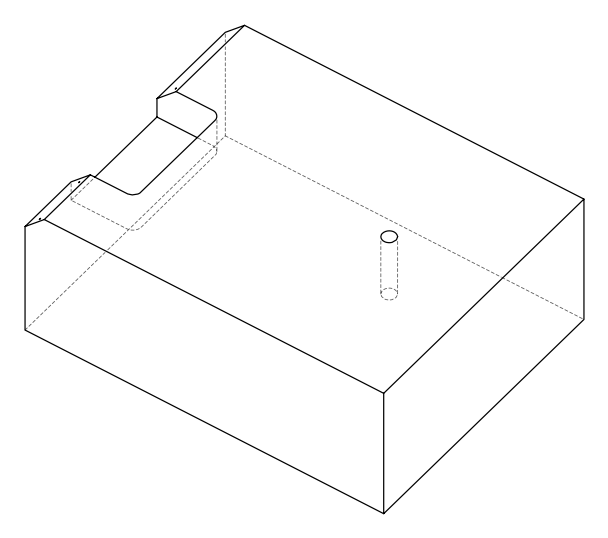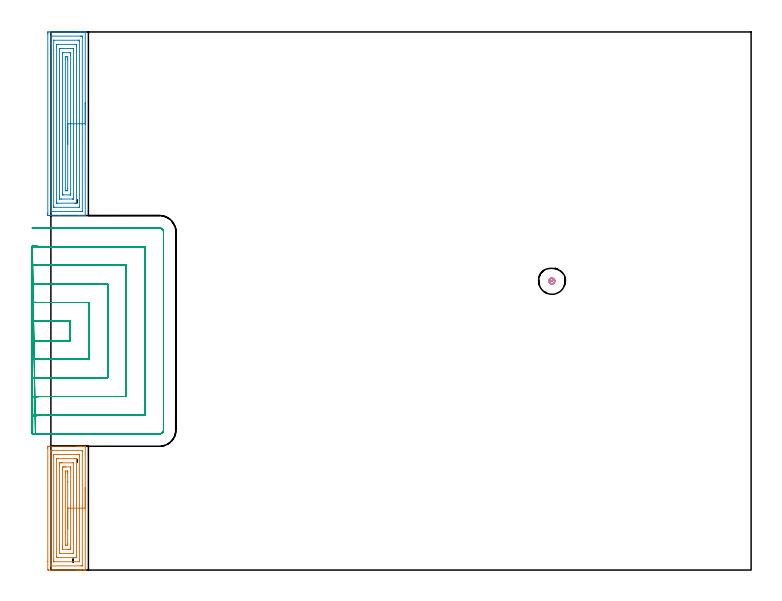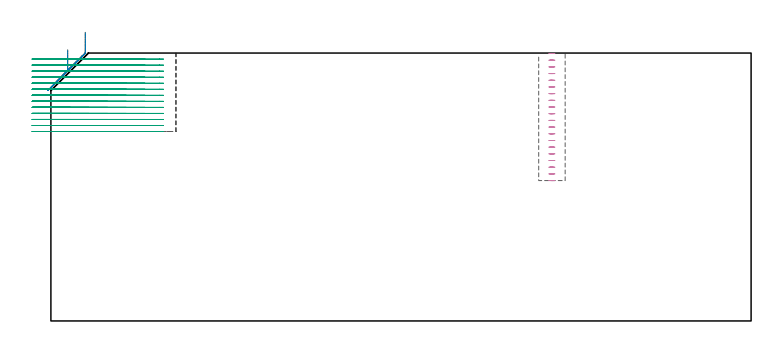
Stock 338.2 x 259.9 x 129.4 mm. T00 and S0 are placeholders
(PLAN: 4 operations, 2 tool changes, 46.3 min)
(1 AREA_MILL | FG_CHAMFER_SURFACE | UGT0205_001 | 3.61 min | 11053 mm3)
(2 AREA_MILL_1 | FG_CHAMFER_SURFACE_1 | UGT0205_001 | 5.23 min | 15787 mm3)
(3 MILL_SLOT | SLOT_PARTIAL_RECTANGULAR | NXT0201_011 | Follow Part, ap 3, ae 75% | 36.37 min | 251502 mm3)
(4 MILL_BLIND_HOLE_FROM_SOLID_MATERIAL | STEP1POCKET | NXT0201_010 | Spiral | 1.08 min | 7944 mm3)
(TOOL UGT0205_001 | Chamfer Mill 20 x 3 x 45 deg. | D20 FL50 Z2)
(TOOL NXT0201_011 | ENDMILL 12mm [2P460-1200-NA 1630] | D12 FL38 Z6)
(TOOL NXT0201_010 | ENDMILL 10mm [2P460-1000-NA 1630] | D10 FL30 Z6)
(OP 1 AREA_MILL)
G17 G21 G94 G90
T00 M6
G54
G17 G0 G90 X16.6 Y39.9 S1061 M3
G43 Z139.4 H0
G94 G1 Y39.862 Z138.528 F250.
Y39.748 Z137.663
Y39.559 Z136.812
Y39.297 Z135.98
Y38.963 Z135.174
Y38.56 Z134.4
Y38.092 Z133.664
Y37.56 Z132.972
Y36.971 Z132.329
Y36.328 Z131.739
Y35.636 Z131.208
Y34.9 Z130.74
Y34.126 Z130.337
Y33.32 Z130.003
Y32.488 Z129.741
Y31.637 Z129.552
Y30.772 Z129.438
Y29.9 Z129.4
Y0.114
X16.597 Y0.01 Z129.389
X16.566 Y0.007 Z129.358
X16.299 Y0. Z129.097
X15.701 Z128.5
X14.691 Z127.49
X14.233 Z127.029
X14.004 Z126.801
X13.342 Z126.139
X13.112 Z125.91
X12.451 Z125.244
X1.222 Z114.019
X-1.146 Z111.651
X-1.247 Y0.001 Z111.55
X-1.491 Y0.01 Z111.305
X-1.499 Y0.253 Z111.299
X-1.5 Y4.207 Z111.3
Y58.936
X-1.498 Y59.241 Z111.302
X-1.491 Y59.793 Z111.305
X-1.471 Y59.797 Z111.325
X-0.915 Y59.8 Z111.882
X12.451 Z125.244
X13.112 Z125.91
X13.342 Z126.139
X14.004 Z126.801
X14.233 Z127.029
X14.691 Z127.49
X15.556 Z128.355
X16.015 Z128.813
X16.299 Z129.098
X16.566 Y59.793 Z129.358
X16.597 Y59.79 Z129.389
X16.6 Y59.686 Z129.4
Y29.9
X15.186 Z127.986
X15.185 Y2.275 Z127.985
X15.179 Y2.015 Z127.979
X15.164 Y2.01 Z127.964
X15.124 Y2.007 Z127.924
X14.57 Y2.001 Z127.37
X0.314 Z113.114
X-0.024 Y2.005 Z112.776
X-0.071 Y2.008 Z112.729
X-0.079 Y2.01 Z112.721
X-0.082 Y2.069 Z112.718
X-0.084 Y2.151 Z112.716
X-0.086 Y2.399 Z112.714
Y57.525
X-0.079 Y57.786 Z112.721
X-0.064 Y57.79 Z112.736
X-0.024 Y57.793 Z112.776
X0.53 Y57.799 Z113.33
X14.786 Z127.586
X15.124 Y57.795 Z127.924
X15.17 Y57.792 Z127.97
X15.179 Y57.789 Z127.979
X15.182 Y57.731 Z127.982
X15.184 Y57.649 Z127.984
X15.185 Y57.525 Z127.985
X15.186 Y57.463 Z127.986
Y29.9
X13.771 Z126.571
Y5.005
X13.77 Y4.577 Z126.57
X13.766 Y4.115 Z126.566
X13.765 Y4.018 Z126.565
X13.573 Y4.006 Z126.373
X13.456 Y4.001 Z126.256
X1.643 Z114.443
X1.412 Y4.006 Z114.212
X1.348 Y4.01 Z114.148
X1.335 Y4.022 Z114.135
X1.332 Y4.055 Z114.132
X1.33 Y4.115 Z114.13
X1.329 Y4.544 Z114.129
X1.328 Y5.005 Z114.128
X1.329 Y54.796 Z114.129
X1.33 Y55.223 Z114.13
X1.333 Y55.685 Z114.133
X1.335 Y55.782 Z114.135
X1.527 Y55.794 Z114.327
X1.644 Y55.799 Z114.444
X13.457 Z126.257
X13.688 Y55.794 Z126.488
X13.752 Y55.79 Z126.552
X13.765 Y55.778 Z126.565
X13.768 Y55.745 Z126.568
X13.77 Y55.685 Z126.57
X13.771 Y55.256 Z126.571
Y54.796
Y29.9
X12.357 Z125.157
Y6.783
X12.337 Y6.007 Z125.137
X11.56 Y6. Z124.36
X3.434 Z116.234
X2.76 Y6.01 Z115.56
X2.743 Y6.689 Z115.543
Y53.017
X2.763 Y53.793 Z115.563
X3.54 Y53.8 Z116.34
X11.666 Z124.466
X12.34 Y53.79 Z125.14
X12.357 Y53.111 Z125.157
Y29.9
X10.943 Z123.743
Y9.176
X10.942 Y8.561 Z123.742
X10.94 Y8.29 Z123.74
X10.936 Y8.023 Z123.736
X10.669 Y8.01 Z123.469
X10.337 Y8.003 Z123.137
X9.778 Y8.001 Z122.578
X9.449 Y8. Z122.249
X4.431 Y8.001 Z117.231
X4.244 Y8.004 Z117.044
X4.177 Y8.007 Z116.977
X4.164 Y8.01 Z116.964
X4.162 Y8.039 Z116.962
X4.159 Y8.104 Z116.959
X4.157 Y8.287 Z116.957
Y8.561
Y50.624
X4.158 Y51.239 Z116.958
X4.16 Y51.51 Z116.96
X4.164 Y51.777 Z116.964
X4.431 Y51.79 Z117.231
X4.763 Y51.797 Z117.563
X5.322 Y51.8 Z118.122
X5.651 Z118.451
X10.669 Y51.799 Z123.469
X10.856 Y51.796 Z123.656
X10.923 Y51.792 Z123.723
X10.936 Y51.79 Z123.736
X10.938 Y51.761 Z123.738
X10.941 Y51.695 Z123.741
X10.942 Y51.513 Z123.742
X10.943 Y51.239 Z123.743
Y29.9
X9.529 Z122.329
Y11.228
X9.528 Y10.589 Z122.328
X9.526 Y10.339 Z122.326
X9.522 Y10.028 Z122.322
X9.218 Y10.009 Z122.018
X8.886 Y10.004 Z121.686
X8.335 Y10. Z121.135
X7.995 Z120.795
X5.661 Y10.002 Z118.461
X5.595 Y10.007 Z118.395
X5.585 Y10.009 Z118.385
X5.578 Y10.025 Z118.378
X5.575 Y10.087 Z118.375
X5.573 Y10.339 Z118.373
X5.571 Y10.98 Z118.371
Y11.228
Y48.572
X5.572 Y49.211 Z118.372
X5.574 Y49.461 Z118.374
X5.578 Y49.772 Z118.378
X5.882 Y49.791 Z118.682
X6.213 Y49.796 Z119.013
X6.765 Y49.8 Z119.565
X7.104 Z119.904
X9.439 Y49.799 Z122.239
X9.505 Y49.793 Z122.305
X9.515 Y49.791 Z122.315
X9.522 Y49.775 Z122.322
X9.525 Y49.713 Z122.325
X9.527 Y49.461 Z122.327
X9.529 Y48.82 Z122.329
Y48.572
Y29.9
X8.115 Z120.915
X8.114 Y12.888 Z120.914
X8.109 Y12.118 Z120.909
X8.106 Y12.007 Z120.906
X7.995 Y12.005 Z120.795
X7.222 Y12.001 Z120.022
X7.104 Y12.004 Z119.904
X6.994 Y12.01 Z119.794
X6.989 Y12.118 Z119.789
X6.986 Y12.235 Z119.786
X6.985 Y18.008 Z119.785
X6.986 Y46.912 Z119.786
X6.991 Y47.683 Z119.791
X6.994 Y47.793 Z119.794
X7.104 Y47.795 Z119.904
X7.878 Y47.799 Z120.678
X7.995 Y47.796 Z120.795
X8.106 Y47.79 Z120.906
X8.111 Y47.683 Z120.911
X8.114 Y47.565 Z120.914
X8.115 Y46.793 Z120.915
Y42.57
Y29.9
Y29.028 Z120.953
Y28.164 Z121.066
Y27.312 Z121.255
Y26.48 Z121.518
Y25.674 Z121.851
Y24.9 Z122.254
Y24.164 Z122.723
Y23.472 Z123.254
Y22.829 Z123.843
Y22.24 Z124.487
Y21.709 Z125.179
Y21.24 Z125.915
Y20.837 Z126.688
Y20.503 Z127.494
Y20.241 Z128.326
Y20.052 Z129.178
Y19.938 Z130.043
Y19.9 Z130.915
G0 Z139.4
M5
M2
(OP 2 AREA_MILL_1)
G17 G21 G94 G90
T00 M6
G54
G17 G0 G90 X16.6 Y225.55 S1061 M3
G43 Z139.4 H0
G94 G1 Y225.512 Z138.528 F250.
Y225.398 Z137.663
Y225.209 Z136.812
Y224.947 Z135.98
Y224.613 Z135.174
Y224.21 Z134.4
Y223.741 Z133.664
Y223.21 Z132.972
Y222.621 Z132.329
Y221.978 Z131.739
Y221.286 Z131.208
Y220.55 Z130.74
Y219.776 Z130.337
Y218.97 Z130.003
Y218.138 Z129.741
Y217.286 Z129.552
Y216.422 Z129.438
Y215.55 Z129.4
Y171.362
X16.597 Y171.21 Z129.388
X16.551 Y171.207 Z129.343
X16.174 Y171.2 Z128.974
X15.772 Z128.571
X15.124 Z127.919
X13.909 Z126.706
X13.342 Z126.136
X3.844 Z116.641
X-0.307 Z112.49
X-0.915 Y171.201 Z111.883
X-1.145 Y171.202 Z111.652
X-1.492 Y171.207 Z111.306
X-1.493 Y171.229 Z111.304
X-1.498 Y171.809 Z111.302
X-1.5 Y172.395 Z111.3
Y258.985
X-1.499 Y259.291 Z111.301
X-1.493 Y259.871 Z111.304
X-1.492 Y259.893 Z111.306
X-0.915 Y259.9 Z111.883
X12.734 Z125.529
X13.342 Z126.136
X13.909 Z126.706
X14.233 Z127.029
X14.8 Z127.596
X15.124 Z127.919
X15.772 Z128.571
X16.174 Z128.974
X16.551 Y259.893 Z129.343
X16.597 Y259.89 Z129.388
X16.6 Y259.737 Z129.4
Y215.55
X15.186 Z127.986
X15.185 Y173.47 Z127.985
X15.184 Y173.345 Z127.984
X15.181 Y173.263 Z127.981
X15.178 Y173.208 Z127.978
X15.172 Y173.207 Z127.972
X15.124 Y173.204 Z127.924
X14.626 Y173.2 Z127.426
X0.867 Z113.667
X0.368 Y173.201 Z113.168
X-0.024 Y173.208 Z112.776
X-0.073 Y173.21 Z112.727
X-0.081 Y173.408 Z112.719
X-0.084 Y173.532 Z112.716
X-0.085 Y173.594 Z112.715
X-0.086 Y173.656 Z112.714
Y257.631
X-0.084 Y257.755 Z112.716
X-0.081 Y257.838 Z112.719
X-0.078 Y257.892 Z112.722
X-0.072 Y257.893 Z112.728
X-0.024 Y257.896 Z112.776
X0.474 Y257.9 Z113.274
X14.233 Z127.033
X14.732 Y257.898 Z127.532
X15.124 Y257.892 Z127.924
X15.173 Y257.89 Z127.973
X15.181 Y257.692 Z127.981
X15.184 Y257.568 Z127.984
X15.185 Y257.506 Z127.985
X15.186 Y257.444 Z127.986
Y215.55
X13.771 Z126.571
Y175.379
X13.77 Y175.272 Z126.57
X13.767 Y175.22 Z126.567
X13.766 Y175.213 Z126.566
X13.75 Y175.209 Z126.55
X13.7 Y175.204 Z126.5
X13.52 Y175.2 Z126.32
X1.758 Z114.558
X1.579 Y175.202 Z114.379
X1.46 Y175.205 Z114.26
X1.366 Y175.21 Z114.166
X1.335 Y175.219 Z114.135
X1.334 Y175.237 Z114.134
X1.331 Y175.379 Z114.131
X1.329 Y175.81 Z114.129
Y255.721
X1.33 Y255.828 Z114.13
X1.333 Y255.88 Z114.133
X1.334 Y255.887 Z114.134
X1.35 Y255.891 Z114.15
X1.401 Y255.896 Z114.201
X1.58 Y255.9 Z114.38
X13.342 Z126.142
X13.521 Y255.898 Z126.321
X13.64 Y255.895 Z126.44
X13.734 Y255.89 Z126.534
X13.765 Y255.881 Z126.565
X13.766 Y255.863 Z126.566
X13.769 Y255.721 Z126.569
X13.771 Y255.29 Z126.571
Y215.55
X12.357 Z125.157
Y178.057
X12.352 Y177.263 Z125.152
X12.35 Y177.214 Z125.15
X12.308 Y177.21 Z125.108
X12.201 Y177.205 Z125.001
X11.987 Y177.202 Z124.787
X11.56 Y177.2 Z124.36
X3.097 Y177.201 Z115.897
X2.894 Y177.204 Z115.694
X2.792 Y177.208 Z115.592
X2.75 Y177.212 Z115.55
X2.743 Y178.057 Z115.543
Y253.043
X2.748 Y253.837 Z115.548
X2.749 Y253.886 Z115.549
X2.792 Y253.89 Z115.592
X2.899 Y253.895 Z115.699
X3.113 Y253.898 Z115.913
X3.54 Y253.9 Z116.34
X12.003 Y253.899 Z124.803
X12.206 Y253.896 Z125.006
X12.308 Y253.892 Z125.108
X12.35 Y253.888 Z125.15
X12.357 Y253.043 Z125.157
Y215.55
X10.943 Z123.743
Y179.843
X10.942 Y179.569 Z123.742
X10.938 Y179.293 Z123.738
X10.936 Y179.222 Z123.736
X10.908 Y179.21 Z123.708
X10.829 Y179.206 Z123.629
X10.669 Y179.202 Z123.469
X10.419 Y179.2 Z123.219
X5.073 Z117.873
X4.431 Y179.202 Z117.231
X4.177 Y179.205 Z116.977
X4.163 Y179.216 Z116.963
X4.161 Y179.221 Z116.961
X4.158 Y179.843 Z116.958
X4.157 Y180.118 Z116.957
Y251.257
X4.158 Y251.531 Z116.958
X4.162 Y251.807 Z116.962
X4.164 Y251.878 Z116.964
X4.192 Y251.89 Z116.992
X4.271 Y251.894 Z117.071
X4.431 Y251.898 Z117.231
X4.681 Y251.9 Z117.481
X10.027 Z122.827
X10.669 Y251.898 Z123.469
X10.923 Y251.894 Z123.723
X10.937 Y251.884 Z123.737
X10.939 Y251.879 Z123.739
X10.942 Y251.257 Z123.742
X10.943 Y250.982 Z123.743
Y215.55
X9.529 Z122.329
X9.528 Y181.628 Z122.328
X9.526 Y181.306 Z122.326
X9.524 Y181.227 Z122.324
X9.523 Y181.214 Z122.323
X9.507 Y181.21 Z122.307
X9.456 Y181.205 Z122.256
X9.313 Y181.201 Z122.113
X6.213 Y181.2 Z119.013
X5.747 Y181.202 Z118.547
X5.607 Y181.209 Z118.407
X5.578 Y181.212 Z118.378
X5.576 Y181.262 Z118.376
X5.573 Y181.377 Z118.373
X5.572 Y181.628 Z118.372
X5.571 Y182.272 Z118.371
X5.572 Y249.472 Z118.372
X5.574 Y249.794 Z118.374
X5.576 Y249.873 Z118.376
X5.577 Y249.886 Z118.377
X5.593 Y249.89 Z118.393
X5.644 Y249.895 Z118.444
X5.787 Y249.899 Z118.587
X8.887 Z121.687
X9.353 Y249.898 Z122.153
X9.493 Y249.891 Z122.293
X9.522 Y249.888 Z122.322
X9.524 Y249.838 Z122.324
X9.527 Y249.723 Z122.327
X9.528 Y249.472 Z122.328
X9.529 Y248.828 Z122.329
Y215.55
X8.115 Z120.915
X8.114 Y184.187 Z120.914
X8.11 Y183.413 Z120.91
X8.108 Y183.301 Z120.908
X8.096 Y183.21 Z120.896
X7.996 Y183.208 Z120.796
X7.316 Y183.202 Z120.116
X7.104 Y183.207 Z119.904
X7.034 Y183.21 Z119.834
X6.992 Y183.223 Z119.792
X6.99 Y183.294 Z119.79
X6.987 Y183.413 Z119.787
X6.986 Y183.532 Z119.786
Y246.913
X6.99 Y247.686 Z119.79
X6.992 Y247.8 Z119.792
X7.004 Y247.89 Z119.804
X7.104 Y247.892 Z119.904
X7.784 Y247.898 Z120.584
X7.996 Y247.893 Z120.796
X8.066 Y247.89 Z120.866
X8.108 Y247.877 Z120.908
X8.11 Y247.805 Z120.91
X8.113 Y247.686 Z120.913
X8.114 Y247.568 Z120.914
X8.115 Y246.794 Z120.915
Y215.55
Y214.678 Z120.953
Y213.813 Z121.067
Y212.962 Z121.255
Y212.13 Z121.518
Y211.324 Z121.852
Y210.55 Z122.254
Y209.814 Z122.723
Y209.122 Z123.254
Y208.479 Z123.844
Y207.89 Z124.487
Y207.358 Z125.179
Y206.89 Z125.915
Y206.487 Z126.688
Y206.153 Z127.494
Y205.891 Z128.326
Y205.702 Z129.178
Y205.588 Z130.043
Y205.55 Z130.915
G0 Z139.4
M5
M2
(OP 3 MILL_SLOT)
G17 G21 G94 G90
T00 M6
G54
G17 G0 G90 X-8.998 Y110.672 S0 M3
G43 Z139.4 H1
Z126.485
G94 G1 X-6. Y110.774 F250.
G2 X-4.472 Y110.8 R45. F500.
G1 X9.4
Y120.2
X-4.472
G2 X-6. Y120.226 R45.
G1 X-8.998 Y120.328 F250.
X-8.997 Y101.64
X-6. Y101.768
G2 X-4.472 Y101.8 R36. F500.
G1 X18.4
Y129.2
X-4.472
G2 X-6. Y129.232 R36.
G1 X-8.997 Y129.36 F250.
X-8.995 Y92.587
X-6. Y92.757
G2 X-4.472 Y92.8 R27. F500.
G1 X27.4
Y138.2
X-4.472
G2 X-6. Y138.243 R27.
G1 X-8.995 Y138.413 F250.
X-8.989 Y83.48
X-6. Y83.735
G2 X-4.472 Y83.8 R18. F500.
G1 X36.4
Y147.2
X-4.472
G2 X-6. Y147.265 R18.
G1 X-8.989 Y147.52 F250.
X-8.956 Y74.16
X-6. Y74.669
G2 X-4.472 Y74.8 R9. F500.
G1 X45.4
Y156.2
X-4.472
G2 X-6. Y156.331 R9.
G1 X-8.956 Y156.84 F250.
X-7.472 Y65.8
X-4.472
X52.5 F500.
G3 X54.4 Y67.7 R1.9
G1 Y163.3
G3 X52.5 Y165.2 R1.9
G1 X-4.472
X-7.472 F250.
G0 X-8.998 Y110.672 Z123.569
G1 X-6. Y110.774
G2 X-4.472 Y110.8 R45. F500.
G1 X9.4
Y120.2
X-4.472
G2 X-6. Y120.226 R45.
G1 X-8.998 Y120.328 F250.
X-8.997 Y101.64
X-6. Y101.768
G2 X-4.472 Y101.8 R36. F500.
G1 X18.4
Y129.2
X-4.472
G2 X-6. Y129.232 R36.
G1 X-8.997 Y129.36 F250.
X-8.995 Y92.587
X-6. Y92.757
G2 X-4.472 Y92.8 R27. F500.
G1 X27.4
Y138.2
X-4.472
G2 X-6. Y138.243 R27.
G1 X-8.995 Y138.413 F250.
X-8.989 Y83.48
X-6. Y83.735
G2 X-4.472 Y83.8 R18. F500.
G1 X36.4
Y147.2
X-4.472
G2 X-6. Y147.265 R18.
G1 X-8.989 Y147.52 F250.
X-8.956 Y74.16
X-6. Y74.669
G2 X-4.472 Y74.8 R9. F500.
G1 X45.4
Y156.2
X-4.472
G2 X-6. Y156.331 R9.
G1 X-8.956 Y156.84 F250.
X-7.472 Y65.8
X-4.472
X52.5 F500.
G3 X54.4 Y67.7 R1.9
G1 Y163.3
G3 X52.5 Y165.2 R1.9
G1 X-4.472
X-7.472 F250.
G0 X-8.998 Y110.673 Z120.654
G1 X-6. Y110.774
G2 X-4.476 Y110.8 R45. F500.
G1 X9.4
Y120.2
X-4.477
G2 X-6. Y120.226 R45.
G1 X-8.998 Y120.327 F250.
X-8.997 Y101.641
X-6. Y101.768
G2 X-4.476 Y101.8 R36. F500.
G1 X18.4
Y129.2
X-4.477
G2 X-6. Y129.232 R36.
G1 X-8.997 Y129.359 F250.
X-8.995 Y92.588
X-6. Y92.757
G2 X-4.476 Y92.8 R27. F500.
G1 X27.4
Y138.2
X-4.477
G2 X-6. Y138.243 R27.
G1 X-8.995 Y138.412 F250.
X-8.989 Y83.481
X-6. Y83.735
G2 X-4.476 Y83.8 R18. F500.
G1 X36.4
Y147.2
X-4.477
G2 X-6. Y147.265 R18.
G1 X-8.989 Y147.518 F250.
X-8.957 Y74.162
X-6. Y74.67
G2 X-4.476 Y74.8 R9. F500.
G1 X45.4
Y156.2
X-4.477
G2 X-6. Y156.33 R9.
G1 X-8.957 Y156.838 F250.
X-7.476 Y65.8
X-4.476
X52.5 F500.
G3 X54.4 Y67.7 R1.9
G1 Y163.3
G3 X52.5 Y165.2 R1.9
G1 X-4.477
X-7.477 F250.
G0 X-9. Y110.781 Z117.738
G1 X-6. Y110.799
X-5.722 Y110.8 F500.
X9.4
Y120.2
X-5.722
X-6. Y120.201
X-9. Y120.219 F250.
Y101.776
X-6. Y101.799
G2 X-5.722 Y101.8 R36. F500.
G1 X18.4
Y129.2
X-5.722
G2 X-6. Y129.201 R36.
G1 X-9. Y129.224 F250.
Y92.768
X-6. Y92.799
G2 X-5.722 Y92.8 R27. F500.
G1 X27.4
Y138.2
X-5.722
G2 X-6. Y138.201 R27.
G1 X-9. Y138.232 F250.
Y83.752
X-6. Y83.798
G2 X-5.722 Y83.8 R18. F500.
G1 X36.4
Y147.2
X-5.722
G2 X-6. Y147.202 R18.
G1 X-9. Y147.248 F250.
X-8.999 Y74.703
X-6. Y74.796
G2 X-5.722 Y74.8 R9. F500.
G1 X45.4
Y156.2
X-5.722
G2 X-6. Y156.204 R9.
G1 X-8.999 Y156.297 F250.
X-8.722 Y65.8
X-5.722
X52.5 F500.
G3 X54.4 Y67.7 R1.9
G1 Y163.3
G3 X52.5 Y165.2 R1.9
G1 X-5.722
X-8.722 F250.
G0 X-9. Y110.8 Z114.823
G1 X-6.
X9.4 F500.
Y120.2
X-6.
X-9. F250.
Y101.8
X-6.
X18.4 F500.
Y129.2
X-6.
X-9. F250.
Y92.8
X-6.
X27.4 F500.
Y138.2
X-6.
X-9. F250.
Y83.8
X-6.
X36.4 F500.
Y147.2
X-6.
X-9. F250.
Y74.8
X-6.
X45.4 F500.
Y156.2
X-6.
X-9. F250.
Y65.8
X-6.
X52.5 F500.
G3 X54.4 Y67.7 R1.9
G1 Y163.3
G3 X52.5 Y165.2 R1.9
G1 X-6.
X-9. F250.
G0 Y110.8 Z111.908
G1 X-6.
X9.4 F500.
Y120.2
X-6.
X-9. F250.
Y101.8
X-6.
X18.4 F500.
Y129.2
X-6.
X-9. F250.
Y92.8
X-6.
X27.4 F500.
Y138.2
X-6.
X-9. F250.
Y83.8
X-6.
X36.4 F500.
Y147.2
X-6.
X-9. F250.
Y74.8
X-6.
X45.4 F500.
Y156.2
X-6.
X-9. F250.
Y65.8
X-6.
X52.5 F500.
G3 X54.4 Y67.7 R1.9
G1 Y163.3
G3 X52.5 Y165.2 R1.9
G1 X-6.
X-9. F250.
G0 Y110.8 Z108.992
G1 X-6.
X9.4 F500.
Y120.2
X-6.
X-9. F250.
Y101.8
X-6.
X18.4 F500.
Y129.2
X-6.
X-9. F250.
Y92.8
X-6.
X27.4 F500.
Y138.2
X-6.
X-9. F250.
Y83.8
X-6.
X36.4 F500.
Y147.2
X-6.
X-9. F250.
Y74.8
X-6.
X45.4 F500.
Y156.2
X-6.
X-9. F250.
Y65.8
X-6.
X52.5 F500.
G3 X54.4 Y67.7 R1.9
G1 Y163.3
G3 X52.5 Y165.2 R1.9
G1 X-6.
X-9. F250.
G0 Y110.8 Z106.077
G1 X-6.
X9.4 F500.
Y120.2
X-6.
X-9. F250.
Y101.8
X-6.
X18.4 F500.
Y129.2
X-6.
X-9. F250.
Y92.8
X-6.
X27.4 F500.
Y138.2
X-6.
X-9. F250.
Y83.8
X-6.
X36.4 F500.
Y147.2
X-6.
X-9. F250.
Y74.8
X-6.
X45.4 F500.
Y156.2
X-6.
X-9. F250.
Y65.8
X-6.
X52.5 F500.
G3 X54.4 Y67.7 R1.9
G1 Y163.3
G3 X52.5 Y165.2 R1.9
G1 X-6.
X-9. F250.
G0 Y110.8 Z103.162
G1 X-6.
X9.4 F500.
Y120.2
X-6.
X-9. F250.
Y101.8
X-6.
X18.4 F500.
Y129.2
X-6.
X-9. F250.
Y92.8
X-6.
X27.4 F500.
Y138.2
X-6.
X-9. F250.
Y83.8
X-6.
X36.4 F500.
Y147.2
X-6.
X-9. F250.
Y74.8
X-6.
X45.4 F500.
Y156.2
X-6.
X-9. F250.
Y65.8
X-6.
X52.5 F500.
G3 X54.4 Y67.7 R1.9
G1 Y163.3
G3 X52.5 Y165.2 R1.9
G1 X-6.
X-9. F250.
G0 Y110.8 Z100.246
G1 X-6.
X9.4 F500.
Y120.2
X-6.
X-9. F250.
Y101.8
X-6.
X18.4 F500.
Y129.2
X-6.
X-9. F250.
Y92.8
X-6.
X27.4 F500.
Y138.2
X-6.
X-9. F250.
Y83.8
X-6.
X36.4 F500.
Y147.2
X-6.
X-9. F250.
Y74.8
X-6.
X45.4 F500.
Y156.2
X-6.
X-9. F250.
Y65.8
X-6.
X52.5 F500.
G3 X54.4 Y67.7 R1.9
G1 Y163.3
G3 X52.5 Y165.2 R1.9
G1 X-6.
X-9. F250.
G0 Y110.8 Z97.331
G1 X-6.
X9.4 F500.
Y120.2
X-6.
X-9. F250.
Y101.8
X-6.
X18.4 F500.
Y129.2
X-6.
X-9. F250.
Y92.8
X-6.
X27.4 F500.
Y138.2
X-6.
X-9. F250.
Y83.8
X-6.
X36.4 F500.
Y147.2
X-6.
X-9. F250.
Y74.8
X-6.
X45.4 F500.
Y156.2
X-6.
X-9. F250.
Y65.8
X-6.
X52.5 F500.
G3 X54.4 Y67.7 R1.9
G1 Y163.3
G3 X52.5 Y165.2 R1.9
G1 X-6.
X-9. F250.
G0 Y110.8 Z94.415
G1 X-6.
X9.4 F500.
Y120.2
X-6.
X-9. F250.
Y101.8
X-6.
X18.4 F500.
Y129.2
X-6.
X-9. F250.
Y92.8
X-6.
X27.4 F500.
Y138.2
X-6.
X-9. F250.
Y83.8
X-6.
X36.4 F500.
Y147.2
X-6.
X-9. F250.
Y74.8
X-6.
X45.4 F500.
Y156.2
X-6.
X-9. F250.
Y65.8
X-6.
X52.5 F500.
G3 X54.4 Y67.7 R1.9
G1 Y163.3
G3 X52.5 Y165.2 R1.9
G1 X-6.
X-9. F250.
G0 Y110.8 Z91.5
G1 X-6.
X9.4 F500.
Y120.2
X-6.
X-9. F250.
Y101.8
X-6.
X18.4 F500.
Y129.2
X-6.
X-9. F250.
Y92.8
X-6.
X27.4 F500.
Y138.2
X-6.
X-9. F250.
Y83.8
X-6.
X36.4 F500.
Y147.2
X-6.
X-9. F250.
Y74.8
X-6.
X45.4 F500.
Y156.2
X-6.
X-9. F250.
Y65.8
X-6.
X52.5 F500.
G3 X54.4 Y67.7 R1.9
G1 Y163.3
G3 X52.5 Y165.2 R1.9
G1 X-6.
X-9. F250.
G0 Z139.4
M5
M2
(OP 4 MILL_BLIND_HOLE_FROM_SOLID_MATERIAL)
G17 G21 G94 G90
T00 M6
G54
G17 G0 G90 X242. Y139.6 S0 M3
G43 Z139.4 H1
Z129.17
G94 G3 X242.634 Y140.366 R0.645 F250.
X241.738 Y140.975 R0.766
X240.625 Y139.338 R1.4
X241.738 Y140.975 R-1.4
X241.181 Y140.156 R0.7
X242. Y139.6 R0.7
G0 Z125.94
G3 X242.634 Y140.366 R0.645
X241.738 Y140.975 R0.766
X240.625 Y139.338 R1.4
X241.738 Y140.975 R-1.4
X241.181 Y140.156 R0.7
X242. Y139.6 R0.7
G0 Z122.71
G3 X242.634 Y140.366 R0.645
X241.738 Y140.975 R0.766
X240.625 Y139.338 R1.4
X241.738 Y140.975 R-1.4
X241.181 Y140.156 R0.7
X242. Y139.6 R0.7
G0 Z119.48
G3 X242.634 Y140.366 R0.645
X241.738 Y140.975 R0.766
X240.625 Y139.338 R1.4
X241.738 Y140.975 R-1.4
X241.181 Y140.156 R0.7
X242. Y139.6 R0.7
G0 Z116.25
G3 X242.634 Y140.366 R0.645
X241.738 Y140.975 R0.766
X240.625 Y139.338 R1.4
X241.738 Y140.975 R-1.4
X241.181 Y140.156 R0.7
X242. Y139.6 R0.7
G0 Z113.02
G3 X242.634 Y140.366 R0.645
X241.738 Y140.975 R0.766
X240.625 Y139.338 R1.4
X241.738 Y140.975 R-1.4
X241.181 Y140.156 R0.7
X242. Y139.6 R0.7
G0 Z109.79
G3 X242.634 Y140.366 R0.645
X241.738 Y140.975 R0.766
X240.625 Y139.338 R1.4
X241.738 Y140.975 R-1.4
X241.181 Y140.156 R0.7
X242. Y139.6 R0.7
G0 Z106.56
G3 X242.634 Y140.366 R0.645
X241.738 Y140.975 R0.766
X240.625 Y139.338 R1.4
X241.738 Y140.975 R-1.4
X241.181 Y140.156 R0.7
X242. Y139.6 R0.7
G0 Z103.33
G3 X242.634 Y140.366 R0.645
X241.738 Y140.975 R0.766
X240.625 Y139.338 R1.4
X241.738 Y140.975 R-1.4
X241.181 Y140.156 R0.7
X242. Y139.6 R0.7
G0 Z100.1
G3 X242.634 Y140.366 R0.645
X241.738 Y140.975 R0.766
X240.625 Y139.338 R1.4
X241.738 Y140.975 R-1.4
X241.181 Y140.156 R0.7
X242. Y139.6 R0.7
G0 Z96.87
G3 X242.634 Y140.366 R0.645
X241.738 Y140.975 R0.766
X240.625 Y139.338 R1.4
X241.738 Y140.975 R-1.4
X241.181 Y140.156 R0.7
X242. Y139.6 R0.7
G0 Z93.64
G3 X242.634 Y140.366 R0.645
X241.738 Y140.975 R0.766
X240.625 Y139.338 R1.4
X241.738 Y140.975 R-1.4
X241.181 Y140.156 R0.7
X242. Y139.6 R0.7
G0 Z90.41
G3 X242.634 Y140.366 R0.645
X241.738 Y140.975 R0.766
X240.625 Y139.338 R1.4
X241.738 Y140.975 R-1.4
X241.181 Y140.156 R0.7
X242. Y139.6 R0.7
G0 Z87.18
G3 X242.634 Y140.366 R0.645
X241.738 Y140.975 R0.766
X240.625 Y139.338 R1.4
X241.738 Y140.975 R-1.4
X241.181 Y140.156 R0.7
X242. Y139.6 R0.7
G0 Z83.95
G3 X242.634 Y140.366 R0.645
X241.738 Y140.975 R0.766
X240.625 Y139.338 R1.4
X241.738 Y140.975 R-1.4
X241.181 Y140.156 R0.7
X242. Y139.6 R0.7
G0 Z80.72
G3 X242.634 Y140.366 R0.645
X241.738 Y140.975 R0.766
X240.625 Y139.338 R1.4
X241.738 Y140.975 R-1.4
X241.181 Y140.156 R0.7
X242. Y139.6 R0.7
G0 Z77.49
G3 X242.634 Y140.366 R0.645
X241.738 Y140.975 R0.766
X240.625 Y139.338 R1.4
X241.738 Y140.975 R-1.4
X241.181 Y140.156 R0.7
X242. Y139.6 R0.7
G0 Z74.26
G3 X242.634 Y140.366 R0.645
X241.738 Y140.975 R0.766
X240.625 Y139.338 R1.4
X241.738 Y140.975 R-1.4
X241.181 Y140.156 R0.7
X242. Y139.6 R0.7
G0 Z71.03
G3 X242.634 Y140.366 R0.645
X241.738 Y140.975 R0.766
X240.625 Y139.338 R1.4
X241.738 Y140.975 R-1.4
X241.181 Y140.156 R0.7
X242. Y139.6 R0.7
G0 Z67.8
G3 X242.634 Y140.366 R0.645
X241.738 Y140.975 R0.766
X240.625 Y139.338 R1.4
X241.738 Y140.975 R-1.4
X241.181 Y140.156 R0.7
X242. Y139.6 R0.7
G0 Z139.4
M5
M2
